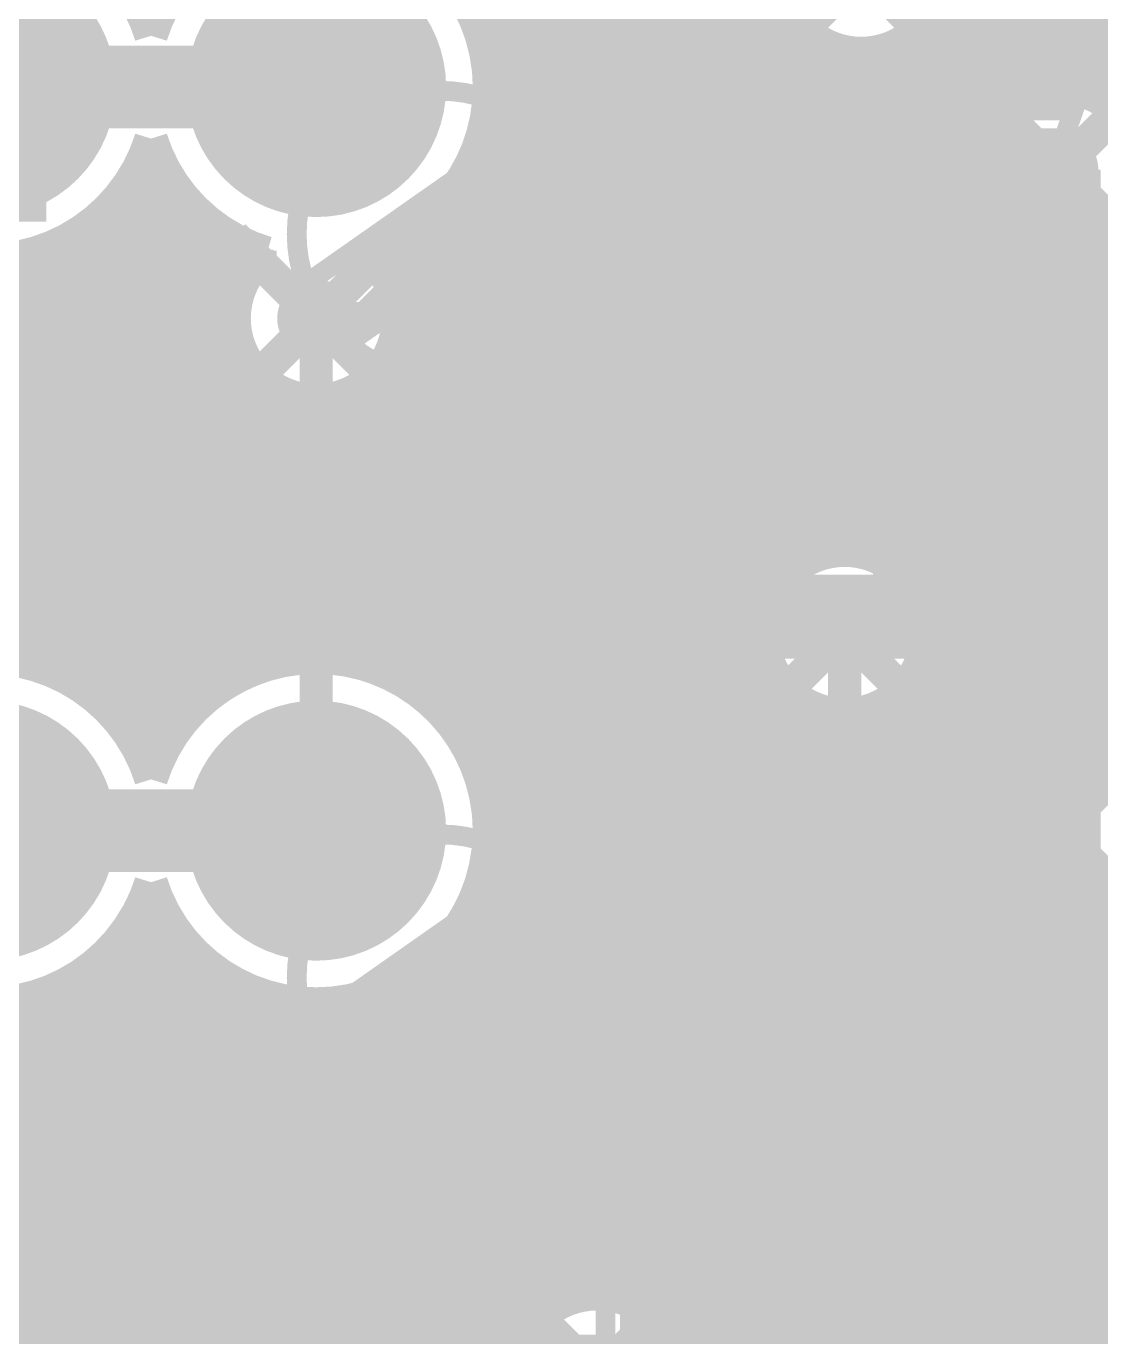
# Model space of a CAD drawing. Extents: x -3 to 92, y -53 to 125.
# Drawn here: x 25.07 to 33.34, y 95.17 to 105.24 of the extents above; entities that cross this region are included whole.
import ezdxf

# ---------------------------------------------------------------- set-up
doc = ezdxf.new("R2010")
doc.units = 0
doc.header["$MEASUREMENT"] = 0
doc.layers.get('0').update_dxf_attribs({"linetype": 'CONTINUOUS'})
for name, color, linetype in [('23-325-0_AST', 7, 'CONTINUOUS'), ('23-325-0_BOT', 7, 'CONTINUOUS'), ('23-325-0_DRD', 2, 'CONTINUOUS'), ('23-325-0_IN1', 4, 'CONTINUOUS'), ('23-325-0_IN2', 3, 'CONTINUOUS'), ('23-325-0_SMB', 5, 'CONTINUOUS'), ('23-325-0_SMT', 10, 'CONTINUOUS'), ('23-325-0_SPT', 14, 'CONTINUOUS'), ('23-325-0_SST', 9, 'CONTINUOUS'), ('23-325-0_TOP', 12, 'CONTINUOUS'), ('THRUHOLE_TAP', 8, 'CONTINUOUS')]:
    doc.layers.add(name, color=color, linetype=linetype)

# ---------------------------------------------------------------- blocks, each defined once
blk = doc.blocks.new('ROUND_32')
at = {"const_width": 0.99949}
blk.add_lwpolyline([(-0.499744, 0, 1), (0.499744, 0, 1)], format="xyb", close=True, dxfattribs=at)
blk = doc.blocks.new('ROUND_68')
at = {"const_width": 0.29972}
blk.add_lwpolyline([(-0.14986, 0, 1), (0.14986, 0, 1)], format="xyb", close=True, dxfattribs=at)
blk = doc.blocks.new('ROUND_78')
at = {"const_width": 0.29972}
blk.add_lwpolyline([(-0.14986, 0, 1), (0.14986, 0, 1)], format="xyb", close=True, dxfattribs=at)
blk = doc.blocks.new('RECTANGLE_10')
blk.add_solid([(0.508, 0.9017), (0.508, -0.9017), (-0.508, 0.9017), (-0.508, -0.9017)])
blk = doc.blocks.new('RECTANGLE_19')
blk.add_solid([(0.40005, 0.25019), (0.40005, -0.25019), (-0.40005, 0.25019), (-0.40005, -0.25019)])
blk = doc.blocks.new('ROUND_84')
at = {"const_width": 0.10033}
blk.add_lwpolyline([(-0.050164, 0, 1), (0.050164, 0, 1)], format="xyb", close=True, dxfattribs=at)
blk = doc.blocks.new('ROUND_87')
at = {"const_width": 0.40005}
blk.add_lwpolyline([(-0.200024, 0, 1), (0.200024, 0, 1)], format="xyb", close=True, dxfattribs=at)

msp = doc.modelspace()

# ---------------------------------------------------------------- linework, layer by layer
at = {"layer": '23-325-0_AST'}
for points, const_width in [([(28.52928, 106.77398), (28.52928, 107.1753), (29.53004, 107.1753), (29.53004, 102.3747), (19.99996, 102.3747), (19.99996, 107.1753), (21.00072, 107.1753), (21.00072, 106.77398), (28.52928, 106.77398)], 0.1524), ([(30.353, 102.743), (35.687, 102.743), (35.687, 105.537), (30.353, 105.537), (30.353, 102.743)], 0.1524), ([(25.22982, 105.01122), (25.22982, 104.775)], 0.1524), ([(25.22982, 104.89438), (24.21382, 104.89438), (24.384, 104.775)], 0.1524), ([(31.81604, 104.08666), (32.17164, 104.08666), (32.29102, 104.25684), (32.29102, 104.42448), (32.17164, 104.59466), (31.81604, 104.59466), (31.81604, 103.57866)], 0.1524), ([(32.77362, 103.57866), (33.12922, 104.59466), (32.65424, 104.59466)], 0.1524), ([(28.97124, 104.48544), (27.2288, 103.2637)], 0.1524), ([(24.72182, 103.81742), (24.72182, 104.17302), (24.55418, 104.2924), (24.384, 104.2924), (24.21382, 104.17302), (24.21382, 103.81742), (25.22982, 103.81742)], 0.1524), ([(32.11322, 104.08666), (32.29102, 103.57866)], 0.1524), ([(27.54884, 102.8065), (29.29128, 104.0257)], 0.1524), ([(30.7594, 101.7143), (30.92958, 101.83114), (30.92958, 102.0699), (30.7594, 102.18674), (30.59176, 102.18674), (30.2514, 101.95052), (29.91358, 102.18674), (29.91358, 101.7143)], 0.1524), ([(31.6865, 101.99878), (31.6865, 102.10038), (33.0835, 102.10038), (33.0835, 101.99878)], 0.20066), ([(31.98622, 102.10038), (32.08528, 102.10038), (32.08528, 101.09962), (31.98622, 101.09962), (31.98622, 102.10038)], 0.20066), ([(28.52928, 101.05898), (28.52928, 101.4603), (29.53004, 101.4603), (29.53004, 96.6597), (19.99996, 96.6597), (19.99996, 101.4603), (21.00072, 101.4603), (21.00072, 101.05898), (28.52928, 101.05898)], 0.1524), ([(30.92958, 100.8761), (30.92958, 101.2317), (30.59176, 101.34854), (30.2514, 101.34854), (29.91358, 101.2317), (29.91358, 100.8761)], 0.1524), ([(33.0835, 101.20122), (33.0835, 101.09962), (31.6865, 101.09962), (31.6865, 101.20122)], 0.20066), ([(30.92958, 100.93452), (29.91358, 100.93452)], 0.1524), ([(30.353, 97.663), (35.687, 97.663), (35.687, 100.457), (30.353, 100.457), (30.353, 97.663)], 0.1524), ([(25.06218, 99.19462), (25.22982, 99.314), (25.22982, 99.55022), (25.06218, 99.6696), (24.892, 99.6696), (24.55418, 99.43338), (24.21382, 99.6696), (24.21382, 99.19462)], 0.1524), ([(31.81604, 98.87966), (32.17164, 98.87966), (32.29102, 99.04984), (32.29102, 99.21748), (32.17164, 99.38766), (31.81604, 99.38766), (31.81604, 98.37166)], 0.1524), ([(33.0708, 98.87966), (33.12922, 99.04984), (33.12922, 99.21748), (33.0708, 99.38766), (32.7152, 99.38766), (32.65424, 99.21748), (32.65424, 99.04984), (32.7152, 98.87966), (33.0708, 98.87966), (33.12922, 98.70948), (33.12922, 98.54184), (33.0708, 98.37166), (32.7152, 98.37166), (32.65424, 98.54184), (32.65424, 98.70948), (32.7152, 98.87966)], 0.1524), ([(32.11322, 98.87966), (32.29102, 98.37166)], 0.1524), ([(24.72182, 98.35642), (24.72182, 98.71202), (24.55418, 98.8314), (24.384, 98.8314), (24.21382, 98.71202), (24.21382, 98.35642), (25.22982, 98.35642)], 0.1524), ([(28.97124, 98.77044), (27.2288, 97.5487)], 0.1524), ([(27.54884, 97.0915), (29.29128, 98.3107)], 0.1524), ([(30.54858, 96.31172), (30.54858, 96.66732), (30.71876, 96.72574), (30.8864, 96.72574), (31.05658, 96.66732), (31.05658, 96.31172), (30.8864, 96.2533), (30.71876, 96.2533), (30.04058, 96.48952)], 0.1524), ([(31.6865, 96.28378), (31.6865, 96.38538), (33.0835, 96.38538), (33.0835, 96.28378)], 0.20066), ([(31.98622, 96.38538), (32.08528, 96.38538), (32.08528, 95.38462), (31.98622, 95.38462), (31.98622, 96.38538)], 0.20066), ([(31.05658, 95.4151), (31.05658, 95.7707), (30.71876, 95.88754), (30.3784, 95.88754), (30.04058, 95.7707), (30.04058, 95.4151)], 0.1524), ([(28.52928, 95.34398), (28.52928, 95.7453), (29.53004, 95.7453), (29.53004, 90.9447), (19.99996, 90.9447), (19.99996, 95.7453), (21.00072, 95.7453), (21.00072, 95.34398), (28.52928, 95.34398)], 0.1524), ([(31.05658, 95.47352), (30.04058, 95.47352)], 0.1524), ([(33.0835, 95.48622), (33.0835, 95.38462), (31.6865, 95.38462), (31.6865, 95.48622)], 0.20066)]:
    msp.add_lwpolyline(points, dxfattribs=dict(at, const_width=const_width))
at = {"layer": '23-325-0_AST', "const_width": 0.1524}
for points in [[(28.25496, 104.74452, 0.4142136), (27.15514, 103.6447)], [(28.97124, 104.48544, 0.1773556), (28.26004, 104.7459)], [(29.2862, 104.0257, 0.1294081), (28.96498, 104.48404)], [(29.35478, 103.6447, 0.088707), (29.28662, 104.02585)], [(27.15514, 103.6447, 0.0887073), (27.2233, 103.26354)], [(28.25496, 102.54488, 0.4142136), (29.35478, 103.6447)], [(27.22372, 103.2637, 0.1290287), (27.54369, 102.80642)], [(27.54376, 102.8065, 0.1777405), (28.25496, 102.54544)], [(28.25496, 99.02952, 0.4142136), (27.15514, 97.9297)], [(28.97124, 98.77044, 0.1773556), (28.26004, 99.0309)], [(29.2862, 98.3107, 0.1294081), (28.96498, 98.76904)], [(29.35478, 97.9297, 0.088707), (29.28662, 98.31085)], [(27.15514, 97.9297, 0.0887073), (27.2233, 97.54854)], [(28.25496, 96.82988, 0.4142136), (29.35478, 97.9297)], [(27.22372, 97.5487, 0.1290287), (27.54369, 97.09142)], [(27.54376, 97.0915, 0.1777405), (28.25496, 96.83044)]]:
    msp.add_lwpolyline(points, format="xyb", dxfattribs=at)
at = {"layer": '23-325-0_BOT'}
for points, const_width in [([(28.702, 124.46), (28.702, 104.77246)], 0.254), ([(28.9306, 124.46), (28.9306, 105.01376)], 0.254), ([(29.1592, 124.46), (29.1592, 105.24236)], 0.254), ([(32.131, 124.46), (32.131, 63.6524)], 0.254), ([(25.9588, 119.98706), (25.9588, 105.36174)], 0.254), ([(33.274, 106.17962), (33.274, 104.73436)], 0.254), ([(32.3596, 106.0704), (32.3596, 63.881)], 0.254), ([(29.90342, 105.98658), (28.76296, 104.84866)], 0.254), ([(32.5882, 105.94848), (32.5882, 104.6226)], 0.254), ([(33.0454, 105.98912), (33.0454, 104.7877)], 0.254), ([(32.8168, 105.92562), (32.8168, 104.75468)], 0.254), ([(31.496, 105.664), (30.226, 105.664), (29.083, 104.521), (29.083, 97.536), (27.305, 95.758), (27.305, 93.345)], 0.254), ([(29.0703, 105.156), (28.58008, 105.156)], 0.254), ([(30.41396, 105.2068), (29.5402, 104.3305)], 0.254), ([(31.12262, 105.156), (30.36316, 105.156)], 0.254), ([(31.06166, 105.2068), (30.41396, 105.2068)], 0.254), ([(30.5308, 105.2068), (30.5308, 89.8779)], 0.254), ([(30.7594, 105.2068), (30.7594, 100.74148)], 0.254), ([(30.988, 105.2068), (30.988, 101.08438)], 0.254), ([(39.2938, 105.156), (31.86684, 105.156)], 0.254), ([(31.9024, 105.1814), (31.9024, 100.91928)], 0.254), ([(30.3022, 105.0925), (30.3022, 89.7382)], 0.254), ([(31.2166, 105.10012), (31.2166, 101.1936)], 0.254), ([(31.4452, 105.03662), (31.4452, 101.20884)], 0.254), ([(31.6738, 105.05948), (31.6738, 101.13518)], 0.254), ([(28.8417, 104.9274), (28.6258, 104.9274)], 0.254), ([(30.0736, 104.8639), (30.0736, 95.02648)], 0.254), ([(39.2938, 104.9274), (30.13456, 104.9274)], 0.254), ([(28.66136, 104.6988), (28.63342, 104.6988)], 0.254), ([(29.845, 104.6353), (29.845, 95.36938)], 0.254), ([(32.69234, 104.6988), (29.90596, 104.6988)], 0.254), ([(39.2938, 104.6988), (33.34766, 104.6988)], 0.254), ([(28.6258, 104.4702), (28.6004, 104.4702)], 0.254), ([(28.6258, 104.521), (28.6258, 99.21748)], 0.254), ([(32.4612, 104.4702), (29.67736, 104.4702)], 0.254), ([(29.5402, 104.3305), (29.5402, 97.536)], 0.254), ([(29.6164, 104.4067), (29.6164, 95.4786)], 0.254), ([(33.02, 104.14), (33.02, 99.06)], 0.635), ([(26.0858, 104.2416), (25.9842, 104.2416)], 0.254), ([(28.6258, 104.2416), (28.5242, 104.2416)], 0.254), ([(32.37992, 104.2416), (29.5402, 104.2416)], 0.254), ([(25.9588, 104.18826), (25.9588, 99.64674)], 0.254), ([(28.4734, 104.14), (28.4734, 99.695)], 0.254), ([(32.3723, 104.14), (32.3723, 99.06)], 0.254), ([(26.1874, 104.05364), (26.1874, 99.78136)], 0.254), ([(26.21534, 104.013), (25.85466, 104.013)], 0.254), ([(28.6258, 104.013), (28.39466, 104.013)], 0.254), ([(32.3723, 104.013), (29.5402, 104.013)], 0.254), ([(25.7302, 103.8606), (25.7302, 99.9744)], 0.254), ([(28.2448, 103.83266), (28.2448, 99.9998)], 0.254), ([(26.416, 103.7844), (25.65146, 103.7844)], 0.254), ([(26.416, 103.7844), (26.416, 100.04806)], 0.254), ([(28.6258, 103.7844), (28.19146, 103.7844)], 0.254), ([(32.3723, 103.7844), (29.5402, 103.7844)], 0.254), ([(25.5016, 103.66756), (25.5016, 100.16744)], 0.254), ([(26.6446, 103.6193), (26.6446, 100.21316)], 0.254), ([(28.0162, 103.64978), (28.0162, 100.18268)], 0.254), ([(25.273, 103.54564), (25.273, 100.28936)], 0.254), ([(26.7716, 103.5558), (25.29586, 103.5558)], 0.254), ([(26.8732, 103.5177), (26.8732, 103.4542)], 0.254), ([(27.7876, 103.53548), (27.7876, 103.40086)], 0.254), ([(28.6258, 103.5558), (27.83586, 103.5558)], 0.254), ([(32.3723, 103.5558), (29.5402, 103.5558)], 0.254), ([(25.0444, 103.47452), (25.0444, 100.36048)], 0.254), ([(26.76906, 103.3272), (19.1897, 103.3272)], 0.254), ([(28.6258, 103.3272), (27.84094, 103.3272)], 0.254), ([(32.3723, 103.3272), (29.5402, 103.3272)], 0.254), ([(26.6827, 103.0986), (19.1897, 103.0986)], 0.254), ([(28.6258, 103.0986), (27.9273, 103.0986)], 0.254), ([(32.3723, 103.0986), (29.5402, 103.0986)], 0.254), ([(27.305, 102.997), (27.305, 99.06)], 0.254), ([(26.68778, 102.87), (19.1897, 102.87)], 0.254), ([(28.6258, 102.87), (27.92222, 102.87)], 0.254), ([(32.3723, 102.87), (29.5402, 102.87)], 0.254), ([(26.7843, 102.6414), (19.1897, 102.6414)], 0.254), ([(28.6258, 102.6414), (27.8257, 102.6414)], 0.254), ([(32.3723, 102.6414), (29.5402, 102.6414)], 0.254), ([(26.8478, 102.56266), (26.8478, 100.30968)], 0.254), ([(27.7622, 102.56266), (27.7622, 100.30968)], 0.254), ([(27.7876, 102.5906), (27.7876, 100.29952)], 0.254), ([(26.8478, 102.4128), (19.1897, 102.4128)], 0.254), ([(28.6258, 102.4128), (27.7622, 102.4128)], 0.254), ([(32.3723, 102.4128), (29.5402, 102.4128)], 0.254), ([(26.8478, 102.1842), (19.1897, 102.1842)], 0.254), ([(28.6258, 102.1842), (27.7622, 102.1842)], 0.254), ([(32.3723, 102.1842), (29.5402, 102.1842)], 0.254), ([(26.8478, 101.9556), (19.1897, 101.9556)], 0.254), ([(28.6258, 101.9556), (27.7622, 101.9556)], 0.254), ([(32.3723, 101.9556), (29.5402, 101.9556)], 0.254), ([(26.8478, 101.727), (19.1897, 101.727)], 0.254), ([(28.6258, 101.727), (27.7622, 101.727)], 0.254), ([(32.3723, 101.727), (29.5402, 101.727)], 0.254), ([(26.8478, 101.4984), (19.1897, 101.4984)], 0.254), ([(28.6258, 101.4984), (27.7622, 101.4984)], 0.254), ([(32.3723, 101.4984), (29.5402, 101.4984)], 0.254), ([(26.8478, 101.2698), (19.1897, 101.2698)], 0.254), ([(28.6258, 101.2698), (27.7622, 101.2698)], 0.254), ([(32.3723, 101.2698), (29.5402, 101.2698)], 0.254), ([(26.8478, 101.0412), (19.1897, 101.0412)], 0.254), ([(28.6258, 101.0412), (27.7622, 101.0412)], 0.254), ([(30.93466, 101.0412), (29.5402, 101.0412)], 0.254), ([(32.3723, 101.0412), (31.8008, 101.0412)], 0.254), ([(26.8478, 100.8126), (19.1897, 100.8126)], 0.254), ([(28.6258, 100.8126), (27.7622, 100.8126)], 0.254), ([(30.78226, 100.8126), (29.5402, 100.8126)], 0.254), ([(32.3723, 100.8126), (31.95574, 100.8126)], 0.254), ([(26.8478, 100.584), (19.1897, 100.584)], 0.254), ([(24.13, 55.245), (24.13, 56.134), (31.369, 63.373), (31.369, 100.584)], 0.254), ([(28.6258, 100.584), (27.7622, 100.584)], 0.254), ([(30.73908, 100.584), (29.5402, 100.584)], 0.254), ([(32.3723, 100.584), (31.99892, 100.584)], 0.254), ([(30.7594, 100.42398), (30.7594, 89.91092)], 0.254), ([(26.8478, 100.3554), (25.06726, 100.3554)], 0.254), ([(28.6258, 100.3554), (27.7622, 100.3554)], 0.254), ([(30.78226, 100.3554), (29.5402, 100.3554)], 0.254), ([(32.3723, 100.3554), (31.95574, 100.3554)], 0.254), ([(31.9024, 100.24872), (31.9024, 63.4238)], 0.254), ([(26.50998, 100.1268), (25.56002, 100.1268)], 0.254), ([(28.6258, 100.1268), (28.10002, 100.1268)], 0.254), ([(30.9118, 100.1268), (29.5402, 100.1268)], 0.254), ([(30.9118, 100.14966), (30.9118, 89.88552)], 0.254), ([(31.8262, 100.14966), (31.8262, 63.373)], 0.254), ([(32.3723, 100.1268), (31.8262, 100.1268)], 0.254), ([(26.27122, 99.8982), (25.79624, 99.8982)], 0.254), ([(28.6258, 99.8982), (28.33624, 99.8982)], 0.254), ([(30.9118, 99.8982), (29.5402, 99.8982)], 0.254), ([(32.3723, 99.8982), (31.8262, 99.8982)], 0.254), ([(26.12136, 99.6696), (25.9461, 99.6696)], 0.254), ([(28.6258, 99.6696), (28.4861, 99.6696)], 0.254), ([(30.9118, 99.6696), (29.5402, 99.6696)], 0.254), ([(32.3723, 99.6696), (31.8262, 99.6696)], 0.254), ([(28.6258, 99.441), (28.58008, 99.441)], 0.254), ([(30.9118, 99.441), (29.5402, 99.441)], 0.254), ([(32.3723, 99.441), (31.8262, 99.441)], 0.254), ([(30.9118, 99.2124), (29.5402, 99.2124)], 0.254), ([(32.3723, 99.2124), (31.8262, 99.2124)], 0.254), ([(33.02, 99.06), (33.02, 93.345)], 0.635), ([(32.3723, 99.06), (32.3723, 93.345)], 0.254), ([(28.6258, 98.90252), (28.6258, 97.72396)], 0.254), ([(30.9118, 98.9838), (29.5402, 98.9838)], 0.254), ([(32.3723, 98.9838), (31.8262, 98.9838)], 0.254), ([(28.6258, 98.7552), (28.6004, 98.7552)], 0.254), ([(30.9118, 98.7552), (29.5402, 98.7552)], 0.254), ([(32.3723, 98.7552), (31.8262, 98.7552)], 0.254), ([(26.0858, 98.5266), (25.9842, 98.5266)], 0.254), ([(28.6258, 98.5266), (28.5242, 98.5266)], 0.254), ([(30.9118, 98.5266), (29.5402, 98.5266)], 0.254), ([(32.3723, 98.5266), (31.8262, 98.5266)], 0.254), ([(25.9588, 98.47326), (25.9588, 93.93174)], 0.254), ([(28.4734, 98.425), (28.4734, 97.57156)], 0.254), ([(26.21534, 98.298), (25.85466, 98.298)], 0.254), ([(26.1874, 98.33864), (26.1874, 94.06636)], 0.254), ([(28.6258, 98.298), (28.39466, 98.298)], 0.254), ([(30.9118, 98.298), (29.5402, 98.298)], 0.254), ([(32.3723, 98.298), (31.8262, 98.298)], 0.254), ([(25.7302, 98.1456), (25.7302, 94.2594)], 0.254), ([(28.2448, 98.11766), (28.2448, 97.34296)], 0.254), ([(26.416, 98.0694), (25.65146, 98.0694)], 0.254), ([(26.416, 98.0694), (26.416, 94.33306)], 0.254), ([(28.6258, 98.0694), (28.19146, 98.0694)], 0.254), ([(30.9118, 98.0694), (29.5402, 98.0694)], 0.254), ([(32.3723, 98.0694), (31.8262, 98.0694)], 0.254), ([(25.5016, 97.95256), (25.5016, 94.45244)], 0.254), ([(26.6446, 97.9043), (26.6446, 94.49816)], 0.254), ([(28.0162, 97.93478), (28.0162, 97.11436)], 0.254), ([(25.273, 97.83064), (25.273, 94.57436)], 0.254), ([(26.7716, 97.8408), (25.29586, 97.8408)], 0.254), ([(26.8732, 97.8027), (26.8732, 95.90786)], 0.254), ([(27.7876, 97.82048), (27.7876, 96.88576)], 0.254), ([(28.6258, 97.8408), (27.83586, 97.8408)], 0.254), ([(30.9118, 97.8408), (29.5402, 97.8408)], 0.254), ([(32.3723, 97.8408), (31.8262, 97.8408)], 0.254), ([(25.0444, 97.75952), (25.0444, 94.64548)], 0.254), ([(28.6258, 97.72396), (26.98496, 96.08566)], 0.254), ([(27.1018, 97.74428), (27.1018, 96.19996)], 0.254), ([(27.3304, 97.72904), (27.3304, 96.42856)], 0.254), ([(27.559, 97.75444), (27.559, 96.65716)], 0.254), ([(28.5115, 97.6122), (19.1897, 97.6122)], 0.254), ([(30.9118, 97.6122), (29.5402, 97.6122)], 0.254), ([(32.3723, 97.6122), (31.8262, 97.6122)], 0.254), ([(28.2829, 97.3836), (19.1897, 97.3836)], 0.254), ([(30.9118, 97.3836), (29.5148, 97.3836)], 0.254), ([(32.3723, 97.3836), (31.8262, 97.3836)], 0.254), ([(29.40558, 97.21342), (27.7622, 95.5675)], 0.254), ([(29.3878, 97.1931), (29.3878, 95.49384)], 0.254), ([(28.0543, 97.155), (19.1897, 97.155)], 0.254), ([(30.9118, 97.155), (29.34716, 97.155)], 0.254), ([(32.3723, 97.155), (31.8262, 97.155)], 0.254), ([(27.8257, 96.9264), (19.1897, 96.9264)], 0.254), ([(30.9118, 96.9264), (29.11856, 96.9264)], 0.254), ([(29.1592, 96.9645), (29.1592, 95.42018)], 0.254), ([(32.3723, 96.9264), (31.8262, 96.9264)], 0.254), ([(27.5971, 96.6978), (19.1897, 96.6978)], 0.254), ([(30.9118, 96.6978), (28.88996, 96.6978)], 0.254), ([(28.9306, 96.7359), (28.9306, 95.20428)], 0.254), ([(32.3723, 96.6978), (31.8262, 96.6978)], 0.254), ([(27.3685, 96.4692), (19.1897, 96.4692)], 0.254), ([(30.9118, 96.4692), (28.66136, 96.4692)], 0.254), ([(28.702, 96.5073), (28.702, 84.90458)], 0.254), ([(32.3723, 96.4692), (31.8262, 96.4692)], 0.254), ([(28.4734, 96.2787), (28.4734, 93.98)], 0.254), ([(27.1399, 96.2406), (19.1897, 96.2406)], 0.254), ([(30.9118, 96.2406), (28.43276, 96.2406)], 0.254), ([(32.3723, 96.2406), (31.8262, 96.2406)], 0.254), ([(26.924, 96.012), (19.1897, 96.012)], 0.254), ([(30.9118, 96.012), (28.20416, 96.012)], 0.254), ([(28.2448, 96.0501), (28.2448, 94.2848)], 0.254), ([(32.3723, 96.012), (31.8262, 96.012)], 0.254), ([(26.8478, 95.7834), (19.1897, 95.7834)], 0.254), ([(30.9118, 95.7834), (27.97556, 95.7834)], 0.254), ([(28.0162, 95.8215), (28.0162, 94.46768)], 0.254), ([(32.3723, 95.7834), (31.8262, 95.7834)], 0.254), ([(26.8478, 95.758), (26.8478, 94.59468)], 0.254), ([(27.7622, 95.5675), (27.7622, 94.59468)], 0.254), ([(27.7876, 95.5929), (27.7876, 94.58452)], 0.254), ([(26.8478, 95.5548), (19.1897, 95.5548)], 0.254), ([(30.9118, 95.5548), (27.7622, 95.5548)], 0.254), ([(32.3723, 95.5548), (31.8262, 95.5548)], 0.254), ([(26.8478, 95.3262), (19.1897, 95.3262)], 0.254), ([(29.02966, 95.3262), (27.7622, 95.3262)], 0.254), ([(30.9118, 95.3262), (29.8958, 95.3262)], 0.254), ([(32.3723, 95.3262), (31.8262, 95.3262)], 0.254), ([(26.8478, 95.0976), (19.1897, 95.0976)], 0.254), ([(28.87726, 95.0976), (27.7622, 95.0976)], 0.254), ([(30.9118, 95.0976), (30.05074, 95.0976)], 0.254), ([(32.3723, 95.0976), (31.8262, 95.0976)], 0.254)]:
    msp.add_lwpolyline(points, dxfattribs=dict(at, const_width=const_width))
at = {"layer": '23-325-0_BOT', "const_width": 0.254}
for points in [[(27.305, 106.10596, 0.3286704), (26.035, 105.1687)], [(28.63596, 104.775, 0.4142136), (27.305, 106.10596)], [(26.035, 105.1687, 0.2322356), (25.23019, 106.02059)], [(31.496, 105.03408, 0.4142136), (32.12592, 105.664)], [(31.06166, 105.2068, 0.1922583), (31.496, 105.03338)], [(28.76042, 104.84358, 0.1989124), (28.6268, 104.521)], [(28.76042, 104.84358, 0.1989124), (28.6268, 104.521)], [(27.68346, 103.49992, 0.3320184), (28.63596, 104.775)], [(33.02, 104.7877, 0.4142136), (32.3723, 104.14)], [(33.6677, 104.14, 0.4142136), (33.02, 104.7877)], [(24.765, 103.44404, 0.328165), (26.035, 104.37876)], [(26.035, 104.37876, 0.2499791), (26.92645, 103.49961)], [(26.92654, 103.49992, 0.235642), (26.67559, 102.997)], [(27.93492, 102.997, 0.235642), (27.68376, 103.50032)], [(26.67508, 102.997, 0.1922579), (26.84831, 102.56314)], [(27.7622, 102.56266, 0.1922583), (27.93562, 102.997)], [(31.369, 101.21392, 0.4142136), (30.73908, 100.584)], [(31.99892, 100.584, 0.4142136), (31.369, 101.21392)], [(30.73908, 100.584, 0.1922579), (30.91231, 100.15014)], [(31.8262, 100.14966, 0.1922583), (31.99962, 100.584)], [(26.035, 99.4537, 0.3286705), (24.765, 100.38842)], [(26.8478, 100.30968, 0.2340021), (26.03398, 99.45401)], [(28.6258, 99.21748, 0.282526), (27.7622, 100.30968)], [(27.305, 97.72904, 0.3798679), (28.6258, 98.90252)], [(24.765, 97.72904, 0.328165), (26.035, 98.66376)], [(26.035, 98.66376, 0.3281646), (27.305, 97.72904)], [(29.40558, 97.21342, 0.1989124), (29.5392, 97.536)], [(26.98242, 96.08058, 0.1989124), (26.8488, 95.758)], [(26.98242, 96.08058, 0.1989124), (26.8488, 95.758)], [(29.464, 95.49892, 0.4142136), (28.83408, 94.869)], [(30.09392, 94.869, 0.4142136), (29.464, 95.49892)]]:
    msp.add_lwpolyline(points, format="xyb", dxfattribs=at)
at = {"layer": '23-325-0_DRD', "const_width": 0.254}
for points in [[(32.131, 106.299), (30.861, 105.029)], [(32.131, 105.029), (30.861, 106.299)], [(25.4, 104.775), (24.765, 105.41)], [(27.305, 105.41), (26.67, 104.775)], [(27.94, 104.775), (27.305, 105.41)], [(24.765, 104.14), (25.4, 104.775)], [(26.67, 104.775), (27.305, 104.14)], [(27.305, 104.14), (27.94, 104.775)], [(33.655, 104.775), (32.385, 103.505)], [(33.655, 103.505), (32.385, 104.775)], [(27.94, 103.632), (26.67, 102.362)], [(27.94, 102.362), (26.67, 103.632)], [(32.004, 101.219), (30.734, 99.949)], [(32.004, 99.949), (30.734, 101.219)], [(25.4, 99.06), (24.765, 99.695)], [(27.305, 99.695), (26.67, 99.06)], [(27.94, 99.06), (27.305, 99.695)], [(33.655, 99.695), (32.385, 98.425)], [(33.655, 98.425), (32.385, 99.695)], [(33.655, 99.695), (32.385, 98.425)], [(33.655, 98.425), (32.385, 99.695)], [(24.765, 98.425), (25.4, 99.06)], [(26.67, 99.06), (27.305, 98.425)], [(27.305, 98.425), (27.94, 99.06)], [(30.099, 95.504), (28.829, 94.234)], [(30.099, 94.234), (28.829, 95.504)]]:
    msp.add_lwpolyline(points, dxfattribs=at)
at = {"layer": '23-325-0_IN1', "const_width": 0.254}
for points in [[(30.0482, 124.46), (30.0482, 95.10522)], [(30.2768, 124.46), (30.2768, 89.7128)], [(29.8196, 112.48898), (29.8196, 95.3897)], [(30.5054, 112.48898), (30.5054, 89.86774)], [(28.6766, 112.31372), (28.6766, 84.91474)], [(28.9052, 112.09782), (28.9052, 95.15856)], [(29.591, 112.14608), (29.591, 95.48622)], [(30.734, 112.14608), (30.734, 89.91092)], [(29.1338, 112.02416), (29.1338, 95.40494)], [(29.3624, 112.03686), (29.3624, 95.4913)], [(33.2486, 106.1466), (33.2486, 104.72674)], [(32.3342, 106.09326), (32.3342, 47.9552)], [(32.5628, 105.9561), (32.5628, 104.5718)], [(33.02, 105.97642), (33.02, 104.76992)], [(32.7914, 105.92308), (32.7914, 104.72674)], [(32.1056, 105.50398), (32.1056, 47.9552)], [(30.9626, 105.32872), (30.9626, 101.06406)], [(31.12262, 105.156), (28.58008, 105.156)], [(58.83148, 105.156), (31.86684, 105.156)], [(31.877, 105.16108), (31.877, 100.95484)], [(31.1912, 105.11282), (31.1912, 101.18852)], [(31.4198, 105.03916), (31.4198, 101.21138)], [(31.6484, 105.05186), (31.6484, 101.14788)], [(58.61812, 104.9274), (28.6258, 104.9274)], [(32.7279, 104.6988), (28.63342, 104.6988)], [(58.4835, 104.6988), (33.30956, 104.6988)], [(32.48406, 104.4702), (28.6004, 104.4702)], [(26.0858, 104.2416), (25.9842, 104.2416)], [(32.3977, 104.2416), (28.5242, 104.2416)], [(25.9334, 104.14), (25.9334, 99.695)], [(26.162, 104.09428), (26.162, 99.74072)], [(28.448, 104.09428), (28.448, 99.74072)], [(26.21534, 104.013), (25.85466, 104.013)], [(32.40278, 104.013), (28.39466, 104.013)], [(25.7048, 103.83266), (25.7048, 99.9998)], [(26.416, 103.7844), (25.65146, 103.7844)], [(26.3906, 103.8098), (26.3906, 100.0252)], [(32.4993, 103.7844), (28.19146, 103.7844)], [(28.2194, 103.8098), (28.2194, 100.0252)], [(25.4762, 103.64978), (25.4762, 100.18268)], [(26.6192, 103.63454), (26.6192, 100.20046)], [(27.9908, 103.63454), (27.9908, 100.20046)], [(32.5628, 103.70566), (32.5628, 99.4918)], [(25.2476, 103.53548), (25.2476, 100.29952)], [(26.7716, 103.5558), (25.29586, 103.5558)], [(26.8478, 103.52532), (26.8478, 103.4288)], [(27.7622, 103.52532), (27.7622, 103.4288)], [(32.78378, 103.5558), (27.83586, 103.5558)], [(32.7914, 103.55326), (32.7914, 99.64674)], [(33.2486, 103.55326), (33.2486, 99.64674)], [(53.89626, 103.5558), (33.25622, 103.5558)], [(25.019, 103.46944), (25.019, 100.36556)], [(33.02, 103.51008), (33.02, 99.68992)], [(26.76906, 103.3272), (-2.413, 103.3272)], [(53.7591, 103.3272), (27.84094, 103.3272)], [(26.6827, 103.0986), (-2.413, 103.0986)], [(53.72608, 103.0986), (27.9273, 103.0986)], [(26.68778, 102.87), (-2.413, 102.87)], [(53.77942, 102.87), (27.92222, 102.87)], [(26.7843, 102.6414), (-2.413, 102.6414)], [(53.9496, 102.6414), (27.8257, 102.6414)], [(26.8478, 102.56266), (26.8478, 100.30968)], [(27.7622, 102.56266), (27.7622, 100.30968)], [(27.06878, 102.4128), (-2.413, 102.4128)], [(27.0764, 102.41026), (27.0764, 100.37064)], [(27.5336, 102.41026), (27.5336, 100.37064)], [(73.47458, 102.4128), (27.54122, 102.4128)], [(27.305, 102.36708), (27.305, 100.39096)], [(73.4568, 102.1842), (-2.413, 102.1842)], [(73.50506, 101.9556), (-2.413, 101.9556)], [(73.62698, 101.727), (-2.413, 101.727)], [(73.89368, 101.4984), (11.59002, 101.4984)], [(86.36, 101.2698), (11.8745, 101.2698)], [(30.93466, 101.0412), (11.97102, 101.0412)], [(86.36, 101.0412), (31.8008, 101.0412)], [(30.78226, 100.8126), (11.9761, 100.8126)], [(83.78698, 100.8126), (31.95574, 100.8126)], [(30.73908, 100.584), (11.88974, 100.584)], [(83.44408, 100.584), (31.99892, 100.584)], [(27.00274, 100.3554), (25.06726, 100.3554)], [(30.78226, 100.3554), (27.60726, 100.3554)], [(59.38774, 100.3554), (31.95574, 100.3554)], [(31.877, 100.21062), (31.877, 47.93742)], [(26.50998, 100.1268), (25.56002, 100.1268)], [(30.93466, 100.1268), (28.10002, 100.1268)], [(30.9626, 100.1014), (30.9626, 89.86774)], [(58.89498, 100.1268), (31.8008, 100.1268)], [(31.6484, 100.02012), (31.6484, 52.53228)], [(26.27122, 99.8982), (25.79624, 99.8982)], [(58.65622, 99.8982), (28.33624, 99.8982)], [(31.1912, 99.97948), (31.1912, 89.7128)], [(31.4198, 99.95662), (31.4198, 52.74818)], [(26.12136, 99.6696), (25.9461, 99.6696)], [(32.85998, 99.6696), (28.4861, 99.6696)], [(58.50636, 99.6696), (33.17748, 99.6696)], [(32.51708, 99.441), (28.58008, 99.441)], [(32.40786, 99.2124), (28.6258, 99.2124)], [(32.39516, 98.9838), (28.63342, 98.9838)], [(32.46882, 98.7552), (28.6004, 98.7552)], [(32.5628, 98.62566), (32.5628, 93.7768)], [(26.0858, 98.5266), (25.9842, 98.5266)], [(32.68472, 98.5266), (28.5242, 98.5266)], [(58.4708, 98.5266), (33.35528, 98.5266)], [(25.9334, 98.425), (25.9334, 93.98)], [(32.7914, 98.47326), (32.7914, 93.93174)], [(33.02, 98.43008), (33.02, 93.97492)], [(33.2486, 98.47326), (33.2486, 93.93174)], [(26.21534, 98.298), (25.85466, 98.298)], [(26.162, 98.37928), (26.162, 94.02572)], [(58.60034, 98.298), (28.39466, 98.298)], [(28.448, 98.37928), (28.448, 94.02572)], [(25.7048, 98.11766), (25.7048, 94.2848)], [(26.3906, 98.0948), (26.3906, 94.3102)], [(28.2194, 98.0948), (28.2194, 94.3102)], [(26.416, 98.0694), (25.65146, 98.0694)], [(58.801, 98.0694), (28.19146, 98.0694)], [(25.4762, 97.93478), (25.4762, 94.46768)], [(26.6192, 97.91954), (26.6192, 94.48546)], [(27.9908, 97.91954), (27.9908, 94.48546)], [(25.2476, 97.82048), (25.2476, 94.58452)], [(26.7716, 97.8408), (25.29586, 97.8408)], [(26.8478, 97.81032), (26.8478, 94.59468)], [(27.7622, 97.81032), (27.7622, 94.59468)], [(59.1566, 97.8408), (27.83586, 97.8408)], [(25.019, 97.75444), (25.019, 94.65056)], [(27.0764, 97.74936), (27.0764, 94.65564)], [(27.305, 97.72904), (27.305, 94.67596)], [(27.5336, 97.74936), (27.5336, 94.65564)], [(60.84316, 97.6122), (-2.413, 97.6122)], [(60.85586, 97.3836), (-2.413, 97.3836)], [(60.96508, 97.155), (-2.413, 97.155)], [(61.30798, 96.9264), (-2.413, 96.9264)], [(65.43548, 96.6978), (-2.413, 96.6978)], [(65.41262, 96.4692), (-2.413, 96.4692)], [(65.47612, 96.2406), (-2.413, 96.2406)], [(65.66662, 96.012), (-2.413, 96.012)], [(86.36, 95.7834), (-2.413, 95.7834)], [(86.36, 95.5548), (-2.413, 95.5548)], [(29.02966, 95.3262), (-2.413, 95.3262)], [(86.36, 95.3262), (29.8958, 95.3262)], [(28.87726, 95.0976), (-2.413, 95.0976)], [(86.36, 95.0976), (30.05074, 95.0976)]]:
    msp.add_lwpolyline(points, dxfattribs=at)
for points in [[(27.305, 106.10596, 0.3286704), (26.035, 105.1687)], [(28.63596, 104.775, 0.4142136), (27.305, 106.10596)], [(26.035, 105.1687, 0.2322356), (25.23019, 106.02059)], [(30.86608, 105.664, 0.4142136), (31.496, 105.03408)], [(31.496, 105.03408, 0.4142136), (32.12592, 105.664)], [(27.68346, 103.49992, 0.3320184), (28.63596, 104.775)], [(33.02, 104.76992, 0.4142136), (32.39008, 104.14)], [(33.64992, 104.14, 0.4142136), (33.02, 104.76992)], [(24.765, 103.44404, 0.328165), (26.035, 104.37876)], [(26.035, 104.37876, 0.2499791), (26.92645, 103.49961)], [(32.39008, 104.14, 0.4142136), (33.02, 103.51008)], [(33.02, 103.51008, 0.4142136), (33.64992, 104.14)], [(26.92654, 103.49992, 0.235642), (26.67559, 102.997)], [(27.93492, 102.997, 0.235642), (27.68376, 103.50032)], [(26.67508, 102.997, 0.4142136), (27.305, 102.36708)], [(27.305, 102.36708, 0.4142136), (27.93492, 102.997)], [(31.369, 101.21392, 0.4142136), (30.73908, 100.584)], [(31.99892, 100.584, 0.4142136), (31.369, 101.21392)], [(30.73908, 100.584, 0.4142136), (31.369, 99.95408)], [(31.369, 99.95408, 0.4142136), (31.99892, 100.584)], [(26.035, 99.4537, 0.3286705), (24.765, 100.38842)], [(27.305, 100.39096, 0.3286704), (26.035, 99.4537)], [(28.63596, 99.06, 0.4142136), (27.305, 100.39096)], [(33.02, 99.68992, 0.4142136), (32.39008, 99.06)], [(33.02, 99.68992, 0.4142136), (32.39008, 99.06)], [(33.64992, 99.06, 0.4142136), (33.02, 99.68992)], [(33.64992, 99.06, 0.4142136), (33.02, 99.68992)], [(27.305, 97.72904, 0.4142136), (28.63596, 99.06)], [(32.39008, 99.06, 0.4142136), (33.02, 98.43008)], [(32.39008, 99.06, 0.4142136), (33.02, 98.43008)], [(33.02, 98.43008, 0.4142136), (33.64992, 99.06)], [(33.02, 98.43008, 0.4142136), (33.64992, 99.06)], [(24.765, 97.72904, 0.328165), (26.035, 98.66376)], [(26.035, 98.66376, 0.3281646), (27.305, 97.72904)], [(29.464, 95.49892, 0.4142136), (28.83408, 94.869)], [(30.09392, 94.869, 0.4142136), (29.464, 95.49892)]]:
    msp.add_lwpolyline(points, format="xyb", dxfattribs=at)
at = {"layer": '23-325-0_SST', "const_width": 0.1524}
for points in [[(28.52928, 106.77398), (28.52928, 107.1753), (29.53004, 107.1753), (29.53004, 102.3747), (19.99996, 102.3747), (19.99996, 107.1753), (21.00072, 107.1753), (21.00072, 106.77398), (28.52928, 106.77398)], [(30.353, 102.743), (30.353, 105.537), (35.687, 105.537), (35.687, 102.743), (30.353, 102.743)], [(28.97124, 104.48544), (27.2288, 103.2637)], [(27.54884, 102.8065), (29.29128, 104.0257)], [(30.56382, 101.7397), (30.734, 101.85908), (30.734, 102.0953), (30.56382, 102.21468), (30.39618, 102.21468), (30.05582, 101.97846), (29.718, 102.21468), (29.718, 101.7397)], [(24.69642, 101.64318), (25.05202, 101.64318), (25.1714, 101.81082), (25.1714, 101.981), (25.05202, 102.15118), (24.69642, 102.15118), (24.69642, 101.13518)], [(25.53462, 101.30282), (25.654, 101.13518), (25.89022, 101.13518), (26.0096, 101.30282), (26.0096, 101.473), (25.77338, 101.81082), (26.0096, 102.15118), (25.53462, 102.15118)], [(33.0835, 101.99878), (33.0835, 102.10038), (31.6865, 102.10038), (31.6865, 101.99878)], [(31.98622, 102.10038), (32.08528, 102.10038), (32.08528, 101.09962), (31.98622, 101.09962), (31.98622, 102.10038)], [(28.52928, 101.05898), (28.52928, 101.4603), (29.53004, 101.4603), (29.53004, 96.6597), (19.99996, 96.6597), (19.99996, 101.4603), (21.00072, 101.4603), (21.00072, 101.05898), (28.52928, 101.05898)], [(30.734, 100.9015), (30.734, 101.2571), (30.39618, 101.37648), (30.05582, 101.37648), (29.718, 101.2571), (29.718, 100.9015)], [(31.6865, 101.20122), (31.6865, 101.09962), (33.0835, 101.09962), (33.0835, 101.20122)], [(30.734, 100.96246), (29.718, 100.96246)], [(30.353, 97.663), (30.353, 100.457), (35.687, 100.457), (35.687, 97.663), (30.353, 97.663)], [(28.97124, 98.77044), (27.2288, 97.5487)], [(27.54884, 97.0915), (29.29128, 98.3107)], [(32.57804, 97.00006), (32.93364, 97.00006), (33.05302, 97.1677), (33.05302, 97.33788), (32.93364, 97.50806), (32.57804, 97.50806), (32.57804, 96.49206)], [(32.87522, 97.00006), (33.05302, 96.49206)], [(25.28062, 95.71482), (25.34158, 95.54718), (25.69718, 95.54718), (25.7556, 95.71482), (25.7556, 96.05518), (25.63622, 96.22282), (25.28062, 96.22282), (25.28062, 96.56318), (25.7556, 96.56318)], [(30.226, 96.08566), (30.226, 96.44126), (30.39618, 96.49968), (30.56382, 96.49968), (30.734, 96.44126), (30.734, 96.08566), (30.56382, 96.0247), (30.39618, 96.0247), (29.718, 96.26346)], [(33.0835, 96.28378), (33.0835, 96.38538), (31.6865, 96.38538), (31.6865, 96.28378)], [(31.98622, 96.38538), (32.08528, 96.38538), (32.08528, 95.38462), (31.98622, 95.38462), (31.98622, 96.38538)], [(28.52928, 95.34398), (28.52928, 95.7453), (29.53004, 95.7453), (29.53004, 90.9447), (19.99996, 90.9447), (19.99996, 95.7453), (21.00072, 95.7453), (21.00072, 95.34398), (28.52928, 95.34398)], [(30.734, 95.1865), (30.734, 95.5421), (30.39618, 95.66148), (30.05582, 95.66148), (29.718, 95.5421), (29.718, 95.1865)], [(31.6865, 95.48622), (31.6865, 95.38462), (33.0835, 95.38462), (33.0835, 95.48622)], [(30.734, 95.24746), (29.718, 95.24746)]]:
    msp.add_lwpolyline(points, dxfattribs=at)
for points in [[(28.25496, 104.74452, 0.4142136), (27.15514, 103.6447)], [(28.97124, 104.48544, 0.1773556), (28.26004, 104.7459)], [(29.2862, 104.0257, 0.1294081), (28.96498, 104.48404)], [(29.35478, 103.6447, 0.088707), (29.28662, 104.02585)], [(27.15514, 103.6447, 0.0887073), (27.2233, 103.26354)], [(28.25496, 102.54488, 0.4142136), (29.35478, 103.6447)], [(27.22372, 103.2637, 0.1290287), (27.54369, 102.80642)], [(27.54376, 102.8065, 0.1777405), (28.25496, 102.54544)], [(28.25496, 99.02952, 0.4142136), (27.15514, 97.9297)], [(28.97124, 98.77044, 0.1773556), (28.26004, 99.0309)], [(29.2862, 98.3107, 0.1294081), (28.96498, 98.76904)], [(29.35478, 97.9297, 0.088707), (29.28662, 98.31085)], [(27.15514, 97.9297, 0.0887073), (27.2233, 97.54854)], [(28.25496, 96.82988, 0.4142136), (29.35478, 97.9297)], [(27.22372, 97.5487, 0.1290287), (27.54369, 97.09142)], [(27.54376, 97.0915, 0.1777405), (28.25496, 96.83044)]]:
    msp.add_lwpolyline(points, format="xyb", dxfattribs=at)
at = {"layer": '23-325-0_TOP'}
for points, const_width in [([(36.83, 114.69878), (36.21278, 114.69878), (35.814, 114.3), (35.814, 112.395), (34.798, 111.379), (33.147, 111.379), (29.718, 107.95), (29.718, 104.267), (27.432, 101.981), (22.606, 101.981), (17.145, 107.442), (6.731, 107.442), (6.223, 107.95), (4.064, 107.95), (3.302, 107.188), (3.302, 71.628), (8.1788, 66.7512), (8.1788, 66.675)], 0.254), ([(38.735, 114.69878), (38.58768, 114.69878), (38.24478, 114.69878), (37.973, 114.427), (37.973, 113.411), (35.433, 110.871), (33.782, 110.871), (30.353, 107.442), (30.353, 104.14), (27.686, 101.473), (22.098, 101.473), (16.637, 106.934), (6.477, 106.934), (6.096, 107.315), (4.826, 107.315)], 0.254), ([(34.925, 114.69878), (34.43478, 114.69878), (33.782, 114.046), (33.782, 112.776), (29.083, 108.077), (29.083, 104.394), (27.686, 102.997), (27.305, 102.997)], 0.254), ([(31.115, 114.69878), (30.33268, 114.69878), (29.972, 114.3381), (29.972, 111.633), (27.305, 108.966), (27.305, 104.775)], 0.254), ([(28.6258, 108.077), (28.6258, 104.93248)], 0.254), ([(9.36498, 105.41), (10.033, 105.41), (11.684, 103.759), (18.796, 103.759), (21.844, 100.711), (32.49676, 100.711)], 0.635), ([(28.6258, 105.156), (28.58008, 105.156)], 0.254), ([(27.305, 104.775), (24.765, 104.775)], 0.635), ([(31.3436, 104.14), (33.02, 104.14)], 0.635), ([(31.38424, 101.6), (31.623, 101.6), (32.639, 102.616), (33.1724, 102.616), (34.6964, 104.14)], 0.635), ([(33.38576, 101.6), (33.38576, 101.45776), (32.639, 100.711), (32.49676, 100.711)], 0.635), ([(35.19424, 101.6), (33.38576, 101.6)], 0.635), ([(31.369, 100.584), (32.36976, 100.584), (32.49676, 100.711), (33.38576, 101.6)], 0.254), ([(32.49676, 100.711), (33.38576, 101.6)], 0.254), ([(32.49676, 100.711), (33.38576, 101.6)], 0.254), ([(30.5054, 100.0633), (28.17876, 100.0633)], 0.254), ([(28.2194, 100.0633), (28.2194, 100.0252)], 0.254), ([(28.448, 100.0633), (28.448, 99.74072)], 0.254), ([(28.6766, 100.0633), (28.6766, 95.5167)], 0.254), ([(28.9052, 100.0633), (28.9052, 95.5167)], 0.254), ([(29.1338, 100.0633), (29.1338, 95.5167)], 0.254), ([(29.3624, 100.0633), (29.3624, 95.5167)], 0.254), ([(29.591, 100.0633), (29.591, 95.5167)], 0.254), ([(29.8196, 100.0633), (29.8196, 95.5167)], 0.254), ([(30.0482, 100.0633), (30.0482, 95.5167)], 0.254), ([(30.2768, 100.0633), (30.2768, 95.5167)], 0.254), ([(30.5054, 100.0633), (30.5054, 95.5167)], 0.254), ([(30.5054, 100.0633), (30.5054, 97.8281)], 0.254), ([(30.5054, 99.8982), (28.33624, 99.8982)], 0.254), ([(30.5054, 99.6696), (28.4861, 99.6696)], 0.254), ([(30.5054, 99.441), (28.58008, 99.441)], 0.254), ([(29.464, 94.869), (32.36976, 94.869), (33.38576, 95.885), (32.36976, 94.869), (29.464, 94.869), (22.606, 94.869), (20.066, 97.409), (11.303, 97.409), (9.652, 99.06), (9.36498, 99.06)], 0.635), ([(27.305, 99.06), (24.765, 99.06)], 0.635), ([(30.5054, 99.2124), (28.6258, 99.2124)], 0.254), ([(31.3436, 99.06), (33.02, 99.06)], 0.635), ([(33.02, 99.06), (31.3436, 99.06)], 0.635), ([(34.6964, 99.06), (31.5214, 95.885), (31.38424, 95.885)], 0.635), ([(30.5054, 98.9838), (28.63342, 98.9838)], 0.254), ([(30.5054, 98.7552), (28.6004, 98.7552)], 0.254), ([(30.5054, 98.5266), (28.5242, 98.5266)], 0.254), ([(26.14168, 98.4123), (25.92578, 98.4123)], 0.254), ([(25.9334, 98.4123), (25.9334, 95.5167)], 0.254), ([(33.14446, 98.425), (31.23438, 96.51492)], 0.254), ([(33.02, 98.4123), (32.1818, 98.4123)], 0.254), ([(32.1818, 98.4123), (32.1818, 97.8281)], 0.254), ([(32.3342, 98.4123), (32.3342, 97.6122)], 0.254), ([(32.5628, 98.4123), (32.5628, 97.8408)], 0.254), ([(32.7914, 98.4123), (32.7914, 98.0694)], 0.254), ([(33.02, 98.4123), (33.02, 98.298)], 0.254), ([(26.21534, 98.298), (25.85466, 98.298)], 0.254), ([(26.162, 98.37928), (26.162, 95.5167)], 0.254), ([(30.5054, 98.298), (28.39466, 98.298)], 0.254), ([(28.448, 98.37928), (28.448, 95.5167)], 0.254), ([(33.01746, 98.298), (32.1818, 98.298)], 0.254), ([(25.7048, 98.11766), (25.7048, 95.5167)], 0.254), ([(26.3906, 98.0948), (26.3906, 95.5167)], 0.254), ([(28.2194, 98.0948), (28.2194, 95.5167)], 0.254), ([(26.416, 98.0694), (25.65146, 98.0694)], 0.254), ([(30.5054, 98.0694), (28.19146, 98.0694)], 0.254), ([(32.78886, 98.0694), (32.1818, 98.0694)], 0.254), ([(25.4762, 97.93478), (25.4762, 95.5167)], 0.254), ([(26.6192, 97.91954), (26.6192, 95.5167)], 0.254), ([(27.9908, 97.91954), (27.9908, 95.5167)], 0.254), ([(25.2476, 97.82048), (25.2476, 95.5167)], 0.254), ([(26.7716, 97.8408), (25.29586, 97.8408)], 0.254), ([(26.8478, 97.81032), (26.8478, 95.5167)], 0.254), ([(27.7622, 97.81032), (27.7622, 95.5167)], 0.254), ([(32.56026, 97.8408), (27.83586, 97.8408)], 0.254), ([(32.1818, 97.8281), (30.5054, 97.8281)], 0.254), ([(30.734, 97.8281), (30.734, 96.46412)], 0.254), ([(30.9626, 97.8281), (30.9626, 96.46412)], 0.254), ([(31.1912, 97.8281), (31.1912, 96.50222)], 0.254), ([(31.4198, 97.8281), (31.4198, 96.6978)], 0.254), ([(31.6484, 97.8281), (31.6484, 96.9264)], 0.254), ([(31.877, 97.8281), (31.877, 97.155)], 0.254), ([(32.1056, 97.8281), (32.1056, 97.3836)], 0.254), ([(25.019, 97.75444), (25.019, 95.5167)], 0.254), ([(27.0764, 97.74936), (27.0764, 95.5167)], 0.254), ([(27.305, 97.72904), (27.305, 95.5167)], 0.254), ([(27.5336, 97.74936), (27.5336, 95.5167)], 0.254), ([(32.33166, 97.6122), (20.7772, 97.6122)], 0.254), ([(32.10306, 97.3836), (21.0058, 97.3836)], 0.254), ([(31.87446, 97.155), (21.2344, 97.155)], 0.254), ([(31.64586, 96.9264), (21.463, 96.9264)], 0.254), ([(31.41726, 96.6978), (21.6916, 96.6978)], 0.254), ([(31.10484, 96.4692), (21.9202, 96.4692)], 0.254), ([(31.09722, 96.46412), (30.65526, 96.46412)], 0.254), ([(30.65526, 96.46412), (30.65526, 95.5167)], 0.254), ([(30.65526, 96.2406), (22.1488, 96.2406)], 0.254), ([(35.19424, 95.885), (33.38576, 95.885)], 0.635), ([(30.65526, 96.012), (22.3774, 96.012)], 0.254), ([(30.65526, 95.7834), (22.606, 95.7834)], 0.254), ([(30.65526, 95.5548), (22.8346, 95.5548)], 0.254), ([(29.464, 95.5167), (22.8727, 95.5167)], 0.254), ([(30.65526, 95.5167), (29.464, 95.5167)], 0.254)]:
    msp.add_lwpolyline(points, dxfattribs=dict(at, const_width=const_width))
at = {"layer": '23-325-0_TOP', "const_width": 0.254}
for points in [[(28.6258, 104.93248, 0.282526), (27.7622, 106.02468)], [(28.63596, 99.06, 0.2168829), (28.1791, 100.06369)], [(27.305, 97.72904, 0.4142136), (28.63596, 99.06)], [(24.765, 97.72904, 0.2718776), (25.92578, 98.4123)], [(26.14168, 98.4123, 0.2721267), (27.305, 97.72904)], [(33.02, 98.4123, 0.048424), (33.14458, 98.42439)], [(31.23438, 96.51492, 0.0567043), (31.0967, 96.46516)]]:
    msp.add_lwpolyline(points, format="xyb", dxfattribs=at)

# ---------------------------------------------------------------- block references
at = {"layer": '23-325-0_BOT'}
for name, p in [('ROUND_32', (24.765, 104.775)), ('ROUND_32', (27.305, 104.775)), ('ROUND_68', (33.02, 104.14)), ('ROUND_68', (27.305, 102.997)), ('ROUND_68', (31.369, 100.584)), ('ROUND_32', (24.765, 99.06)), ('ROUND_32', (27.305, 99.06)), ('ROUND_68', (33.02, 99.06))]:
    msp.add_blockref(name, p, dxfattribs=at)
at = {"layer": '23-325-0_IN1'}
for name, p in [('ROUND_32', (24.765, 104.775)), ('ROUND_32', (27.305, 104.775)), ('ROUND_78', (33.02, 104.14)), ('ROUND_78', (27.305, 102.997)), ('ROUND_78', (31.369, 100.584)), ('ROUND_32', (24.765, 99.06)), ('ROUND_32', (27.305, 99.06)), ('ROUND_78', (33.02, 99.06))]:
    msp.add_blockref(name, p, dxfattribs=at)
at = {"layer": '23-325-0_IN2'}
for name, p in [('ROUND_32', (24.765, 104.775)), ('ROUND_32', (27.305, 104.775)), ('ROUND_68', (33.02, 104.14)), ('ROUND_68', (27.305, 102.997)), ('ROUND_68', (31.369, 100.584)), ('ROUND_32', (24.765, 99.06)), ('ROUND_32', (27.305, 99.06)), ('ROUND_68', (33.02, 99.06))]:
    msp.add_blockref(name, p, dxfattribs=at)
at = {"layer": '23-325-0_SMB'}
for p in [(24.765, 104.775), (27.305, 104.775), (24.765, 99.06), (27.305, 99.06)]:
    msp.add_blockref('ROUND_32', p, dxfattribs=at)
at = {"layer": '23-325-0_SMT'}
for name, p in [('ROUND_32', (24.765, 104.775)), ('ROUND_32', (27.305, 104.775)), ('RECTANGLE_10', (31.3436, 104.14)), ('RECTANGLE_19', (31.38424, 101.6)), ('RECTANGLE_19', (33.38576, 101.6)), ('ROUND_32', (24.765, 99.06)), ('ROUND_32', (27.305, 99.06)), ('RECTANGLE_10', (31.3436, 99.06)), ('RECTANGLE_19', (31.38424, 95.885)), ('RECTANGLE_19', (33.38576, 95.885))]:
    msp.add_blockref(name, p, dxfattribs=at)
at = {"layer": '23-325-0_SPT'}
for name, p in [('RECTANGLE_10', (31.3436, 104.14)), ('RECTANGLE_19', (31.38424, 101.6)), ('RECTANGLE_19', (33.38576, 101.6)), ('RECTANGLE_10', (31.3436, 99.06)), ('RECTANGLE_19', (31.38424, 95.885)), ('RECTANGLE_19', (33.38576, 95.885))]:
    msp.add_blockref(name, p, dxfattribs=at)
at = {"layer": '23-325-0_TOP'}
for name, p in [('ROUND_32', (24.765, 104.775)), ('ROUND_32', (27.305, 104.775)), ('RECTANGLE_10', (31.3436, 104.14)), ('ROUND_68', (33.02, 104.14)), ('ROUND_68', (27.305, 102.997)), ('RECTANGLE_19', (31.38424, 101.6)), ('RECTANGLE_19', (33.38576, 101.6)), ('ROUND_68', (31.369, 100.584)), ('ROUND_32', (24.765, 99.06)), ('ROUND_32', (27.305, 99.06)), ('RECTANGLE_10', (31.3436, 99.06)), ('ROUND_68', (33.02, 99.06)), ('RECTANGLE_19', (31.38424, 95.885)), ('RECTANGLE_19', (33.38576, 95.885))]:
    msp.add_blockref(name, p, dxfattribs=at)
at = {"layer": 'THRUHOLE_TAP'}
for name, p in [('ROUND_87', (24.765, 104.775)), ('ROUND_87', (27.305, 104.775)), ('ROUND_84', (33.02, 104.14)), ('ROUND_84', (27.305, 102.997)), ('ROUND_84', (31.369, 100.584)), ('ROUND_87', (24.765, 99.06)), ('ROUND_87', (27.305, 99.06)), ('ROUND_84', (33.02, 99.06))]:
    msp.add_blockref(name, p, dxfattribs=at)

doc.saveas('drawing.dxf')
